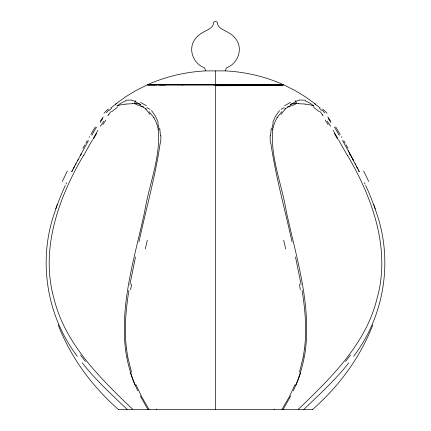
<?xml version="1.0" encoding="UTF-8"?>
<svg xmlns="http://www.w3.org/2000/svg" width="431" height="431" viewBox="0 0 431 431"><rect width="100%" height="100%" fill="white"/><g stroke="black" fill="none" stroke-linecap="round" stroke-linejoin="round"><path stroke-width="0.65" d="M270.539 135.878L271.196 128.654M160.187 143.124C155.381 176.462 146.066 209.003 138.96 241.904M304.485 349.029C306.856 329.494 305.191 309.733 302.088 290.386M128.912 290.386C125.809 309.733 124.144 329.494 126.515 349.029M129.871 284.692L135.501 256.984M303.268 356.965L299.497 372.292M55.394 210.393C37.513 258.81 46.042 315.217 77.294 356.27M55.895 208.927L56.149 208.189M55.33 209.956L57.371 204.116M56.402 207.456L56.924 205.991M272.731 122.458L275.431 116.327L279.541 110.487M57.188 205.253L57.959 203.157M58.126 202.705L58.815 200.884M58.993 200.431L60.065 197.705M60.248 197.247L60.986 195.432M61.17 194.974L62.317 192.242M372.793 324.909C360.284 357.611 338.793 386.381 312.637 409.45M294.993 384.743L289.287 396.838L281.928 409.45M62.511 191.79L63.497 189.511M63.696 189.053L65.323 185.411M65.948 184.042L66.584 182.674M293.231 390.836C299.206 378.278 303.225 364.841 305.304 351.093L305.337 350.861C311.274 303.532 296.259 257.302 286.324 211.556C281.869 184.344 270.226 157.439 272.694 129.559L272.64 129.871L273.76 125.276L275.328 121.106L277.289 117.383L277.058 117.717L281.869 111.64M71.885 171.748L72.575 170.39M73.27 169.027L74.671 166.312M71.638 171.619L88.436 140.587M75.377 164.96L76.088 163.608M290.704 395.933L283.145 409.45M77.515 160.914L78.232 159.572M80.392 155.58L81.594 153.382M83.609 155.225C58.557 197.845 39.964 249.296 54.047 298.866C65.34 344.374 100.197 378.116 132.818 409.45M91.744 135.307L92.396 134.176M92.557 133.896L93.678 131.967M93.198 138.34L97.853 130.415M93.839 131.697L96.528 127.15M100.369 126.31L103.758 121.181M100.294 121.111L103.176 116.887M353.706 356.27C384.958 315.217 393.487 258.81 375.606 210.393M348.738 362.87C335.463 379.943 319.306 394.424 303.855 409.45M106.29 112.825L108.262 110.546M107.874 115.788L108.962 114.527M298.182 409.45C330.561 378.246 365.235 344.892 376.721 299.739C391.219 249.948 372.616 198.082 347.391 155.225M111.726 111.683L117.329 107.362M110.842 107.939L116.596 103.559M135.862 100.698C131.132 104.862 141.885 105.757 143.555 106.947M284.659 105.751L290.51 102.309M115.336 104.21L125.502 96.894L136.185 90.413L147.359 84.799L148.092 84.999M284.589 109.091L290.311 105.837M315.664 104.21L305.498 96.894L294.815 90.413L283.641 84.799L283.108 84.993L282.925 84.476C264.887 76.427 245.341 71.972 225.639 70.894L225.995 68.588L226.641 67.764C235.682 64.472 241.295 53.994 238.682 44.689C237.292 39.42 233.225 35.288 228.543 32.724C224.562 29.971 217.332 28.365 217.423 22.428L216.728 21.755L215.5 21.55L214.272 21.755L213.577 22.428C213.668 28.365 206.438 29.971 202.457 32.724C197.775 35.288 193.708 39.42 192.318 44.689C189.705 53.994 195.318 64.472 204.359 67.764L205.005 68.588L205.361 70.894C185.659 71.972 166.113 76.427 148.075 84.476L147.892 84.993L154.691 84.993A67.726 1.196 0.5 0 1 154.346 84.972M287.445 106.947C289.115 105.757 299.868 104.862 295.138 100.698M125.847 104.038L132.382 103.72M125.588 100.213L132.005 100.019M298.995 100.019L305.412 100.213M298.618 103.72L305.153 104.038M283.625 84.799L147.375 84.799M282.908 84.476L148.113 84.476M274.692 84.993L275.107 84.993M158.899 84.993L283.119 84.993L279.767 84.993M205.371 70.894L225.628 70.894M147.989 84.993L151.233 84.993M155.855 84.993L156.679 84.993M165.574 84.993L151.76 84.993M182.054 84.993L182.809 84.993M265.695 84.993L272.952 84.993M277.375 84.993L278.663 84.993M118.218 409.45L312.782 409.45M213.954 84.993L214.724 84.993M140.689 105.837L146.411 109.091M140.49 102.309L146.341 105.751M314.404 103.559L320.158 107.939M313.671 107.362L319.274 111.683M118.363 409.45C92.207 386.381 70.716 357.611 58.207 324.909M127.145 409.45C111.694 394.43 95.537 379.937 82.262 362.87M322.738 110.546L324.71 112.825M322.038 114.527L323.126 115.788M151.459 110.487L155.569 116.327L158.269 122.458M149.131 111.64L153.942 117.717L153.711 117.383L155.672 121.106L157.24 125.276L158.36 129.871L158.306 129.559C160.774 157.439 149.131 184.344 144.676 211.556C134.784 257.269 119.699 303.548 125.663 350.861L125.696 351.093C127.775 364.841 131.794 378.278 137.769 390.836M327.824 116.887L330.706 121.111M327.242 121.181L330.631 126.31M149.072 409.45L141.713 396.838L136.007 384.743M334.472 127.15L337.161 131.697M333.147 130.415L337.802 138.34M147.855 409.45L140.296 395.933M337.322 131.967L338.443 133.896M338.604 134.176L339.256 135.307M342.564 140.587L353.792 160.892M349.406 153.382L350.608 155.58M348.248 150.71L359.362 171.619M352.768 159.572L353.485 160.914M354.912 163.608L355.623 164.96M356.329 166.312L357.73 169.027M358.425 170.39L359.115 171.748M364.416 182.674L365.052 184.042M365.677 185.411L367.304 189.053M367.503 189.511L368.489 191.79M368.683 192.242L369.83 194.974M370.013 195.432L370.752 197.247M370.935 197.705L372.007 200.431M372.185 200.884L372.874 202.705M373.041 203.157L373.812 205.253M374.076 205.991L374.598 207.456M373.629 204.116L375.67 209.956M374.851 208.189L375.105 208.927M131.503 372.292L127.732 356.965M292.04 241.904C284.81 209.024 275.738 176.446 270.813 143.124M295.499 256.984L301.129 284.692M159.804 128.654L160.461 135.878M215.5 70.894L215.5 84.476M215.5 84.799L215.5 409.45M274.267 409.057A36.484 29.707 30.4 0 1 274.154 409.488M156.846 409.488A36.484 29.707 -30.4 0 1 156.733 409.057M132.365 103.472A138.125 57.355 84.7 0 1 136.137 103.844M136.169 103.623A132.786 56.687 89.9 0 1 140.754 104.383M117.065 106.08A138.707 56.984 80.7 0 1 125.868 104.183M108.709 110.729A117.162 42.599 -86.1 0 1 111.597 108.407M103.968 113.256A102.804 32.271 -79.4 0 1 108.348 109.075M100.127 122.447A69.897 10.732 -66.5 0 1 102.788 118.617M83.458 155.817A62.231 2.478 -61.2 0 1 92.611 139.644M294.863 103.844A138.125 57.355 -84.7 0 1 298.635 103.472M290.246 104.383A132.786 56.687 -89.9 0 1 294.831 103.623M305.132 104.183A138.707 56.984 -80.7 0 1 313.935 106.08M319.403 108.407A117.162 42.599 86.1 0 1 322.291 110.729M322.652 109.075A102.804 32.271 79.4 0 1 327.032 113.256M328.212 118.617A69.897 10.732 66.5 0 1 330.873 122.447M338.389 139.644A62.231 2.478 61.2 0 1 347.542 155.817M135.84 102.19A135.576 56.31 85.9 0 1 140.377 104.496M132.037 100.493A141.029 57.856 83.1 0 1 135.894 101.463M145.376 108.704A111.171 50.303 -80.9 0 1 149.902 114.436M157.735 122.964A72.855 39.894 -58.4 0 1 159.12 129.203M160.838 135.641A74.024 41.796 -55.8 0 1 160.612 142.914M145.279 248.983A183.735 10.98 -76.7 0 1 147.343 240.11M130.658 289.718A194.44 83.312 -72.3 0 1 131.617 284.121M127.802 356.938A170.557 137.133 -44.4 0 1 126.59 349.008M135.172 385.287A192.237 150.656 -50.4 0 1 130.469 372.869M290.623 104.496A135.576 56.31 -85.9 0 1 295.16 102.19M295.106 101.463A141.029 57.856 -83.1 0 1 298.963 100.493M281.098 114.436A111.171 50.303 80.9 0 1 285.624 108.704M271.88 129.203A72.855 39.894 58.4 0 1 273.265 122.964M270.388 142.914A74.024 41.796 55.8 0 1 270.162 135.641M283.657 240.11A183.735 10.98 76.7 0 1 285.721 248.983M299.383 284.121A194.44 83.312 72.3 0 1 300.342 289.718M304.41 349.008A170.557 137.133 44.4 0 1 303.198 356.938M300.531 372.869A192.237 150.656 50.4 0 1 295.828 385.287M85.473 361.474A174.808 124.327 32.5 0 1 80.543 355.069M62.328 181.478A107.508 33.672 -62 0 1 67.371 171.032M82.984 148.253A65.534 4.59 -62.1 0 1 84.912 144.794M85.866 143.108A65.534 4.59 -62.1 0 1 87.267 140.635M89.088 137.467A65.534 4.59 -62.1 0 1 89.529 136.697M90.833 134.456A65.534 4.59 -62.1 0 1 95.37 126.843M93.5 139.035A79.476 9.094 -64.6 0 1 96.668 133.465M102.928 124.559A108.526 28.775 -74.9 0 1 105.827 120.087M108.585 114.468A125.146 43.165 -83.8 0 1 111.047 111.505M117.113 106.031A143.259 57.587 84.5 0 1 125.685 100.892M350.457 355.069A174.808 124.327 -32.5 0 1 345.527 361.474M363.629 171.032A107.508 33.672 62 0 1 368.672 181.478M335.63 126.843A65.534 4.59 62.1 0 1 340.167 134.456M341.471 136.697A65.534 4.59 62.1 0 1 341.912 137.467M343.733 140.635A65.534 4.59 62.1 0 1 345.134 143.108M346.088 144.794A65.534 4.59 62.1 0 1 348.016 148.253M334.332 133.465A79.476 9.094 64.6 0 1 337.5 139.035M325.173 120.087A108.526 28.775 74.9 0 1 328.072 124.559M319.953 111.505A125.146 43.165 83.8 0 1 322.415 114.468M305.315 100.892A143.259 57.587 -84.5 0 1 313.887 106.031M146.863 107.664A110.358 52.496 -74.4 0 1 150.02 109.355M280.98 109.355A110.358 52.496 74.4 0 1 284.137 107.664M282.418 85.085A67.575 0.819 0 0 1 215.543 85.737"/></g></svg>
